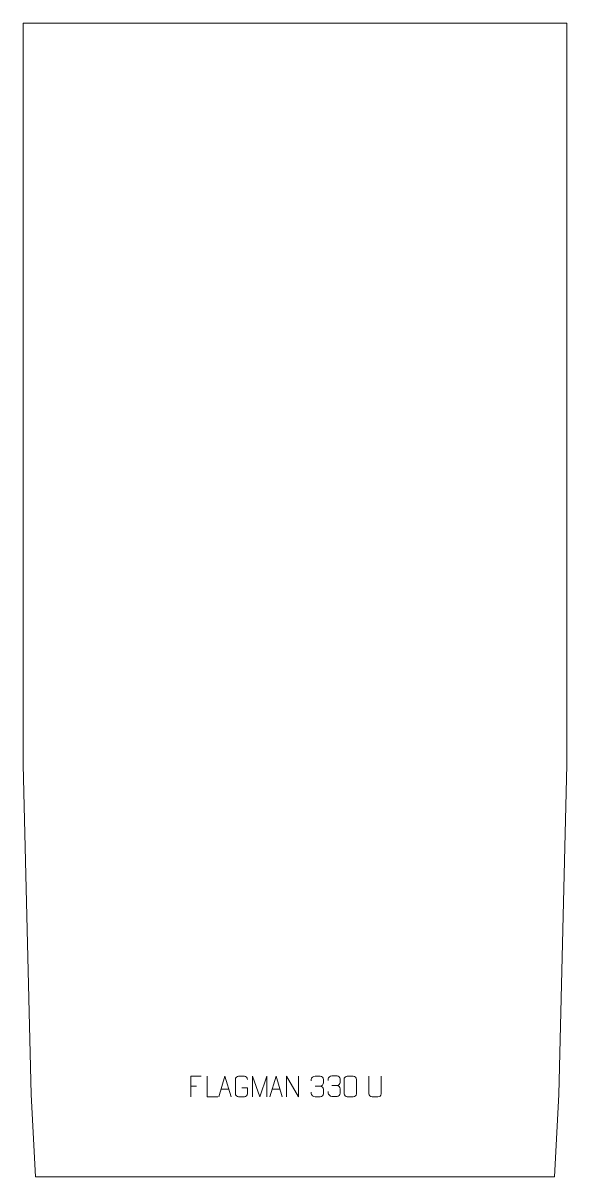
# Model space of a CAD drawing. Header units: millimetres. Extents: x -330 to 330, y -1170 to 230.
import ezdxf

# ---------------------------------------------------------------- set-up
doc = ezdxf.new("R2010")
doc.units = ezdxf.units.MM
doc.header["$MEASUREMENT"] = 0
doc.layers.add('layer 1', color=7, linetype='Continuous')

msp = doc.modelspace()

# ---------------------------------------------------------------- linework, layer by layer
at = {"layer": 'layer 1', "color": 242, "lineweight": 9}
msp.add_open_spline([(319.9993, -1069.9989), (319.9993, -1069.9989), (314.9996, -1169.9995), (314.9996, -1169.9995), (314.9996, -1169.9995), (314.9996, -1169.9995), (-314.9996, -1169.9995), (-314.9996, -1169.9995), (-314.9996, -1169.9995), (-314.9996, -1169.9995), (-319.9993, -1069.9989), (-319.9993, -1069.9989), (-319.9993, -1069.9989), (-319.9993, -1069.9989), (-330.0001, -669.9991), (-330.0001, -669.9991), (-330.0001, -669.9991), (-330.0001, -669.9991), (-330.0001, 230.0003), (-330.0001, 230.0003), (-330.0001, 230.0003), (-330.0001, 230.0003), (330.0001, 230.0003), (330.0001, 230.0003), (330.0001, 230.0003), (330.0001, 230.0003), (330.0001, -669.9991), (330.0001, -669.9991), (330.0001, -669.9991), (330.0001, -669.9991), (319.9993, -1069.9989), (319.9993, -1069.9989)], degree=3, knots=[0, 0, 0, 0, 0.111111111, 0.111111111, 0.111111111, 0.111111111, 0.222222222, 0.222222222, 0.222222222, 0.222222222, 0.333333333, 0.333333333, 0.333333333, 0.333333333, 0.444444444, 0.444444444, 0.444444444, 0.444444444, 0.555555556, 0.555555556, 0.555555556, 0.555555556, 0.666666667, 0.666666667, 0.666666667, 0.666666667, 0.777777778, 0.777777778, 0.777777778, 0.777777778, 1, 1, 1, 1], dxfattribs=at)
at = {"layer": 'layer 1', "color": 250, "lineweight": 9}
for points, knots in [([(-113.7306, -1047.8786), (-113.7306, -1047.8786), (-126.6046, -1047.8786), (-126.6046, -1047.8786), (-126.6046, -1047.8786), (-126.6046, -1047.8786), (-126.6046, -1072.8322), (-126.6046, -1072.8322)], [0, 0, 0, 0, 0.333333333, 0.333333333, 0.333333333, 0.333333333, 1, 1, 1, 1]), ([(-93.6931, -1072.8322), (-93.6931, -1072.8322), (-106.6422, -1072.8322), (-106.6422, -1072.8322), (-106.6422, -1072.8322), (-106.6422, -1072.8322), (-106.6422, -1047.8786), (-106.6422, -1047.8786)], [0, 0, 0, 0, 0.333333333, 0.333333333, 0.333333333, 0.333333333, 1, 1, 1, 1]), ([(-92.386, -1072.8321), (-92.386, -1072.8321), (-85.015, -1047.8786), (-85.015, -1047.8786), (-85.015, -1047.8786), (-85.015, -1047.8786), (-77.4451, -1072.8321), (-77.4451, -1072.8321)], [0, 0, 0, 0, 0.333333333, 0.333333333, 0.333333333, 0.333333333, 1, 1, 1, 1]), ([(-64.6606, -1061.8464), (-64.6606, -1061.8464), (-57.4925, -1061.8464), (-57.4925, -1061.8464), (-57.4925, -1061.8464), (-57.4925, -1061.8464), (-57.4925, -1069.0145), (-57.4925, -1069.0145), (-57.4925, -1069.0145), (-57.6322, -1071.3379), (-59.3094, -1072.8175), (-61.4572, -1072.8283), (-61.4572, -1072.8283), (-63.789, -1072.8279), (-66.121, -1072.8279), (-68.4525, -1072.8283), (-68.4525, -1072.8283), (-70.3774, -1072.9337), (-72.3496, -1071.0492), (-72.3384, -1069.0319), (-72.3384, -1069.0319), (-72.338, -1063.2618), (-72.338, -1057.4921), (-72.3384, -1051.7228), (-72.3384, -1051.7228), (-72.3342, -1049.5847), (-70.5874, -1047.8655), (-68.4351, -1047.8789), (-68.4351, -1047.8789), (-66.1094, -1047.8789), (-63.7833, -1047.8789), (-61.4572, -1047.8789), (-61.4572, -1047.8789), (-59.5105, -1047.8435), (-57.5191, -1049.335), (-57.4925, -1051.7727)], [0, 0, 0, 0, 0.1, 0.1, 0.1, 0.1, 0.2, 0.2, 0.2, 0.2, 0.3, 0.3, 0.3, 0.3, 0.4, 0.4, 0.4, 0.4, 0.5, 0.5, 0.5, 0.5, 0.6, 0.6, 0.6, 0.6, 0.7, 0.7, 0.7, 0.7, 0.8, 0.8, 0.8, 0.8, 1, 1, 1, 1]), ([(-51.758, -1072.8343), (-51.758, -1072.8343), (-51.758, -1047.8764), (-51.758, -1047.8764), (-51.758, -1047.8764), (-51.758, -1047.8764), (-42.8329, -1072.8343), (-42.8329, -1072.8343), (-42.8329, -1072.8343), (-42.8329, -1072.8343), (-34.073, -1047.8769), (-34.073, -1047.8769), (-34.073, -1047.8769), (-34.073, -1047.8769), (-34.073, -1072.8343), (-34.073, -1072.8343)], [0, 0, 0, 0, 0.2, 0.2, 0.2, 0.2, 0.4, 0.4, 0.4, 0.4, 0.6, 0.6, 0.6, 0.6, 1, 1, 1, 1]), ([(-30.386, -1072.8321), (-30.386, -1072.8321), (-23.015, -1047.8786), (-23.015, -1047.8786), (-23.015, -1047.8786), (-23.015, -1047.8786), (-15.4451, -1072.8321), (-15.4451, -1072.8321)], [0, 0, 0, 0, 0.333333333, 0.333333333, 0.333333333, 0.333333333, 1, 1, 1, 1]), ([(-10.2429, -1072.8321), (-10.2429, -1072.8321), (-10.2429, -1047.8786), (-10.2429, -1047.8786), (-10.2429, -1047.8786), (-10.2429, -1047.8786), (4.4119, -1072.8321), (4.4119, -1072.8321), (4.4119, -1072.8321), (4.4119, -1072.8321), (4.4119, -1047.8786), (4.4119, -1047.8786)], [0, 0, 0, 0, 0.25, 0.25, 0.25, 0.25, 0.5, 0.5, 0.5, 0.5, 1, 1, 1, 1]), ([(19.7199, -1053.5629), (19.7199, -1053.5629), (19.7199, -1051.7057), (19.7199, -1051.7057), (19.7199, -1051.7057), (19.7056, -1049.9638), (22.3701, -1047.8457), (24.4292, -1047.8684), (24.4292, -1047.8684), (26.4933, -1047.8684), (28.5573, -1047.8684), (30.621, -1047.8684), (30.621, -1047.8684), (32.8155, -1047.8596), (34.4138, -1049.7064), (34.4582, -1051.6185), (34.4582, -1051.6185), (34.4578, -1053.0536), (34.4578, -1054.4887), (34.4582, -1055.9242), (34.4582, -1055.9242), (34.4096, -1057.5777), (32.807, -1059.8077), (30.6087, -1059.7977), (30.6087, -1059.7977), (32.8124, -1059.8089), (34.4204, -1061.6121), (34.4744, -1063.6716), (34.4744, -1063.6716), (34.474, -1065.4563), (34.474, -1067.241), (34.4744, -1069.0261), (34.4744, -1069.0261), (34.4845, -1071.0875), (32.4296, -1072.8506), (30.6087, -1072.8425), (30.6087, -1072.8425), (28.5434, -1072.8422), (26.4782, -1072.8422), (24.4126, -1072.8425), (24.4126, -1072.8425), (22.244, -1072.831), (19.713, -1070.4308), (19.6944, -1068.969), (19.6944, -1068.969), (19.6944, -1068.969), (19.6944, -1067.0604), (19.6944, -1067.0604)], [0, 0, 0, 0, 0.076923077, 0.076923077, 0.076923077, 0.076923077, 0.153846154, 0.153846154, 0.153846154, 0.153846154, 0.230769231, 0.230769231, 0.230769231, 0.230769231, 0.307692308, 0.307692308, 0.307692308, 0.307692308, 0.384615385, 0.384615385, 0.384615385, 0.384615385, 0.461538462, 0.461538462, 0.461538462, 0.461538462, 0.538461538, 0.538461538, 0.538461538, 0.538461538, 0.615384615, 0.615384615, 0.615384615, 0.615384615, 0.692307692, 0.692307692, 0.692307692, 0.692307692, 0.769230769, 0.769230769, 0.769230769, 0.769230769, 0.846153846, 0.846153846, 0.846153846, 0.846153846, 1, 1, 1, 1]), ([(40.1632, -1053.0156), (40.1632, -1053.0156), (40.1632, -1051.1584), (40.1632, -1051.1584), (40.1632, -1051.1584), (40.1489, -1049.4165), (42.8134, -1047.2984), (44.8725, -1047.3211), (44.8725, -1047.3211), (46.9366, -1047.3211), (49.0006, -1047.3211), (51.0643, -1047.3211), (51.0643, -1047.3211), (53.2588, -1047.3123), (54.8571, -1049.1591), (54.9015, -1051.0712), (54.9015, -1051.0712), (54.9011, -1052.5063), (54.9011, -1053.9414), (54.9015, -1055.3769), (54.9015, -1055.3769), (54.8529, -1057.0304), (53.2503, -1059.2604), (51.052, -1059.2504), (51.052, -1059.2504), (53.2557, -1059.2616), (54.8637, -1061.0648), (54.9177, -1063.1243), (54.9177, -1063.1243), (54.9173, -1064.909), (54.9173, -1066.6937), (54.9177, -1068.4788), (54.9177, -1068.4788), (54.9278, -1070.5402), (52.8729, -1072.3033), (51.052, -1072.2952), (51.052, -1072.2952), (48.9867, -1072.2949), (46.9215, -1072.2949), (44.8559, -1072.2952), (44.8559, -1072.2952), (42.6873, -1072.2837), (40.1563, -1069.8835), (40.1377, -1068.4217), (40.1377, -1068.4217), (40.1377, -1068.4217), (40.1377, -1066.5131), (40.1377, -1066.5131)], [0, 0, 0, 0, 0.076923077, 0.076923077, 0.076923077, 0.076923077, 0.153846154, 0.153846154, 0.153846154, 0.153846154, 0.230769231, 0.230769231, 0.230769231, 0.230769231, 0.307692308, 0.307692308, 0.307692308, 0.307692308, 0.384615385, 0.384615385, 0.384615385, 0.384615385, 0.461538462, 0.461538462, 0.461538462, 0.461538462, 0.538461538, 0.538461538, 0.538461538, 0.538461538, 0.615384615, 0.615384615, 0.615384615, 0.615384615, 0.692307692, 0.692307692, 0.692307692, 0.692307692, 0.769230769, 0.769230769, 0.769230769, 0.769230769, 0.846153846, 0.846153846, 0.846153846, 0.846153846, 1, 1, 1, 1]), ([(63.5037, -1047.8561), (65.8698, -1047.8561), (68.2363, -1047.8561), (70.6028, -1047.8561), (70.6028, -1047.8561), (72.5833, -1047.8205), (74.6093, -1049.3148), (74.6364, -1051.7569), (74.6364, -1051.7569), (74.636, -1057.5143), (74.636, -1063.2721), (74.6364, -1069.0303), (74.6364, -1069.0303), (74.4943, -1071.3579), (72.7879, -1072.8402), (70.6028, -1072.851), (70.6028, -1072.851), (68.2304, -1072.8506), (65.858, -1072.8506), (63.486, -1072.851), (63.486, -1072.851), (61.5275, -1072.9566), (59.5211, -1071.0687), (59.5325, -1069.0477), (59.5325, -1069.0477), (59.5329, -1063.2671), (59.5329, -1057.4868), (59.5325, -1051.707), (59.5325, -1051.707), (59.5368, -1049.565), (61.3139, -1047.8425), (63.5037, -1047.8561)], [0, 0, 0, 0, 0.111111111, 0.111111111, 0.111111111, 0.111111111, 0.222222222, 0.222222222, 0.222222222, 0.222222222, 0.333333333, 0.333333333, 0.333333333, 0.333333333, 0.444444444, 0.444444444, 0.444444444, 0.444444444, 0.555555556, 0.555555556, 0.555555556, 0.555555556, 0.666666667, 0.666666667, 0.666666667, 0.666666667, 0.777777778, 0.777777778, 0.777777778, 0.777777778, 1, 1, 1, 1]), ([(104.4116, -1047.8744), (104.4112, -1053.4139), (104.507, -1063.6157), (104.5074, -1069.1561), (104.5074, -1069.1561), (104.3676, -1071.3956), (102.6904, -1072.8218), (100.5427, -1072.8323), (100.5427, -1072.8323), (98.2108, -1072.8319), (95.8789, -1072.8319), (93.5474, -1072.8323), (93.5474, -1072.8323), (91.6224, -1072.9338), (89.6503, -1071.1173), (89.6615, -1069.1728), (89.6615, -1069.1728), (89.6618, -1063.6109), (89.7572, -1053.4355), (89.7568, -1047.8744)], [0, 0, 0, 0, 0.166666667, 0.166666667, 0.166666667, 0.166666667, 0.333333333, 0.333333333, 0.333333333, 0.333333333, 0.5, 0.5, 0.5, 0.5, 0.666666667, 0.666666667, 0.666666667, 0.666666667, 1, 1, 1, 1])]:
    msp.add_open_spline(points, degree=3, knots=knots, dxfattribs=at)
for points in [[(-126.6046, -1059.7583), (-126.6046, -1059.7583), (-119.4365, -1059.7583), (-119.4365, -1059.7583)], [(-89.6634, -1063.5827), (-89.6634, -1063.5827), (-80.1677, -1063.5827), (-80.1677, -1063.5827)], [(-27.6634, -1063.5827), (-27.6634, -1063.5827), (-18.1677, -1063.5827), (-18.1677, -1063.5827)], [(24.4296, -1059.8081), (24.4296, -1059.8081), (30.626, -1059.8081), (30.626, -1059.8081)], [(44.8729, -1059.2608), (44.8729, -1059.2608), (51.0693, -1059.2608), (51.0693, -1059.2608)]]:
    msp.add_open_spline(points, degree=3, dxfattribs=at)

doc.saveas('drawing.dxf')
